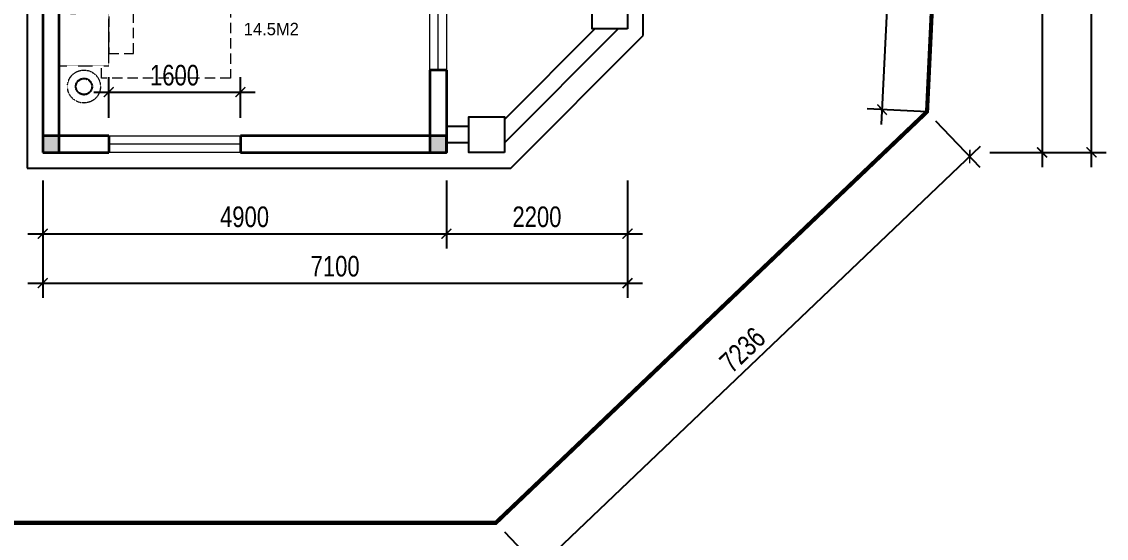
# Model space of a CAD drawing. Header units: millimetres. Extents: x 33748 to 451939, y -263262 to 62681.
# Drawn here: x 234563 to 247732, y -132382 to -126106 of the extents above; entities that cross this region are included whole.
import ezdxf

# ---------------------------------------------------------------- set-up
doc = ezdxf.new("R2010")
doc.units = ezdxf.units.MM
doc.header["$PDMODE"] = 98
for name, pattern in [('CENTER', [50.8, 31.75, -6.35, 6.35, -6.35]), ('HIDDEN', [0.375, 0.25, -0.125]), ('HIDDEN2', [0.1875, 0.125, -0.0625])]:
    doc.linetypes.add(name, pattern=pattern)
doc.layers.get('Defpoints').update_dxf_attribs({"color": 202, "lineweight": 13})
for name, color, linetype, lineweight in [('-CONCRETE', 1, 'Continuous', 35), ('-DOOR', 137, 'Continuous', 9), ('-FURNITURE', 46, 'Continuous', 9), ('-RANH GIOI KHU DAT', 12, 'CENTER', 18), ('-WALL', 4, 'Continuous', 35)]:
    doc.layers.add(name, color=color, linetype=linetype, lineweight=lineweight)
for name, color, linetype in [('12. NET DIM', 9, 'Continuous'), ('13. NET HATCH', 252, 'Continuous'), ('SOLO', 7, 'Continuous'), ('TEXT25', 2, 'Continuous')]:
    doc.layers.add(name, color=color, linetype=linetype)
doc.styles.add('AVANH', font='', dxfattribs={"width": 0.8})
doc.styles.add('T1', font='', dxfattribs={"height": 200})
doc.styles.get('AVANH').set_extended_font_data('.VnAvantH')
doc.styles.get('T1').set_extended_font_data('VNgeometric Light')
doc.dimstyles.new('C_100A3', dxfattribs={"dimscale": 100, "dimtxt": 2.5, "dimasz": 1.2, "dimexe": 1.8, "dimexo": 0, "dimgap": 0.75, "dimtad": 1, "dimdec": 0, "dimzin": 0, "dimdsep": 46, "dimtxsty": 'AVANH', "dimblk": 'ARCHTICK', "dimcen": 0, "dimdle": 1.8, "dimclrd": 256, "dimclre": 256, "dimclrt": 7, "dimadec": 0, "dimazin": 0, "dimtfac": 0.0001, "dimtdec": 0, "dimtix": 1, "dimtmove": 2, "dimatfit": 3, "dimldrblk": 'ARCHTICK', "dimfxl": 1.8, "dimtolj": 1, "dimtzin": 0, "dimarcsym": 0})

# ---------------------------------------------------------------- blocks, each defined once
blk = doc.blocks.new('_ARCHTICK')
at = {"const_width": 0.15}
blk.add_lwpolyline([(-0.5, -0.5), (0.5, 0.5)], dxfattribs=at)
blk = doc.blocks.new('*D1485')
at = {"layer": '12. NET DIM', "lineweight": -2, "transparency": 16777216}
for p, q in [((234819, -128035), (234819, -128862)), ((239719, -128035), (239719, -128862)), ((234639, -128682), (239899, -128682))]:
    blk.add_line(p, q, dxfattribs=at)
at = {"layer": 'Defpoints', "color": 0, "transparency": 16777216}
for p in [(234819, -128035), (239719, -128035), (239719, -128682)]:
    blk.add_point(p, dxfattribs=at)
at = {"layer": '12. NET DIM', "lineweight": -2, "transparency": 16777216, "xscale": 120, "yscale": 120, "zscale": 120, "rotation": 180}
blk.add_blockref('_ARCHTICK', (234819, -128682), dxfattribs=at)
at = {"layer": '12. NET DIM', "lineweight": -2, "transparency": 16777216, "xscale": 120, "yscale": 120, "zscale": 120}
blk.add_blockref('_ARCHTICK', (239719, -128682), dxfattribs=at)
at = {"layer": '12. NET DIM', "color": 7, "transparency": 16777216, "insert": (237269, -128478), "char_height": 250, "attachment_point": 5, "style": 'AVANH'}
blk.add_mtext('\\A1;4900', dxfattribs=at)
blk = doc.blocks.new('*D1486')
at = {"layer": '12. NET DIM', "lineweight": -2, "transparency": 16777216}
for p, q in [((239719, -128035), (239719, -128862)), ((241919, -128035), (241919, -128862)), ((239539, -128682), (242099, -128682))]:
    blk.add_line(p, q, dxfattribs=at)
at = {"layer": 'Defpoints', "color": 0, "transparency": 16777216}
for p in [(239719, -128035), (241919, -128035), (241919, -128682)]:
    blk.add_point(p, dxfattribs=at)
at = {"layer": '12. NET DIM', "lineweight": -2, "transparency": 16777216, "xscale": 120, "yscale": 120, "zscale": 120, "rotation": 180}
blk.add_blockref('_ARCHTICK', (239719, -128682), dxfattribs=at)
at = {"layer": '12. NET DIM', "lineweight": -2, "transparency": 16777216, "xscale": 120, "yscale": 120, "zscale": 120}
blk.add_blockref('_ARCHTICK', (241919, -128682), dxfattribs=at)
at = {"layer": '12. NET DIM', "color": 7, "transparency": 16777216, "insert": (240819, -128478), "char_height": 250, "attachment_point": 5, "style": 'AVANH'}
blk.add_mtext('\\A1;2200', dxfattribs=at)
blk = doc.blocks.new('*D1487')
at = {"layer": '12. NET DIM', "lineweight": -2, "transparency": 16777216}
for p, q in [((234819, -128035), (234819, -129462)), ((241919, -128035), (241919, -129462)), ((234639, -129282), (242099, -129282))]:
    blk.add_line(p, q, dxfattribs=at)
at = {"layer": 'Defpoints', "color": 0, "transparency": 16777216}
for p in [(234819, -128035), (241919, -128035), (241919, -129282)]:
    blk.add_point(p, dxfattribs=at)
at = {"layer": '12. NET DIM', "lineweight": -2, "transparency": 16777216, "xscale": 120, "yscale": 120, "zscale": 120, "rotation": 180}
blk.add_blockref('_ARCHTICK', (234819, -129282), dxfattribs=at)
at = {"layer": '12. NET DIM', "lineweight": -2, "transparency": 16777216, "xscale": 120, "yscale": 120, "zscale": 120}
blk.add_blockref('_ARCHTICK', (241919, -129282), dxfattribs=at)
at = {"layer": '12. NET DIM', "color": 7, "transparency": 16777216, "insert": (238369, -129078), "char_height": 250, "attachment_point": 5, "style": 'AVANH'}
blk.add_mtext('\\A1;7100', dxfattribs=at)
blk = doc.blocks.new('*D1490')
at = {"layer": '12. NET DIM', "lineweight": -2, "transparency": 16777216}
for p, q in [((246952, -121714), (246952, -127874)), ((246317, -121894), (247132, -121894)), ((246317, -127694), (247132, -127694))]:
    blk.add_line(p, q, dxfattribs=at)
at = {"layer": 'Defpoints', "color": 0, "transparency": 16777216}
for p in [(246317, -121894), (246317, -127694), (246952, -127694)]:
    blk.add_point(p, dxfattribs=at)
at = {"layer": '12. NET DIM', "lineweight": -2, "transparency": 16777216, "xscale": 120, "yscale": 120, "zscale": 120}
for p, rotation in [((246952, -121894), 90), ((246952, -127694), 270)]:
    blk.add_blockref('_ARCHTICK', p, dxfattribs=dict(at, rotation=rotation))
at = {"layer": '12. NET DIM', "color": 7, "transparency": 16777216, "insert": (246748, -124794), "char_height": 250, "attachment_point": 5, "rotation": 90, "style": 'AVANH'}
blk.add_mtext('\\A1;5800', dxfattribs=at)
blk = doc.blocks.new('*D1491')
at = {"layer": '12. NET DIM', "lineweight": -2, "transparency": 16777216}
for p, q in [((247552, -127874), (247552, -114014)), ((246317, -114194), (247732, -114194)), ((246317, -127694), (247732, -127694))]:
    blk.add_line(p, q, dxfattribs=at)
at = {"layer": 'Defpoints', "color": 0, "transparency": 16777216}
for p in [(246317, -114194), (247552, -114194), (246317, -127694)]:
    blk.add_point(p, dxfattribs=at)
at = {"layer": '12. NET DIM', "lineweight": -2, "transparency": 16777216, "xscale": 120, "yscale": 120, "zscale": 120}
for p, rotation in [((247552, -114194), 90), ((247552, -127694), 270)]:
    blk.add_blockref('_ARCHTICK', p, dxfattribs=dict(at, rotation=rotation))
at = {"layer": '12. NET DIM', "color": 7, "transparency": 16777216, "insert": (247348, -120944), "char_height": 250, "attachment_point": 5, "rotation": 90, "style": 'AVANH'}
blk.add_mtext('\\A1;13500', dxfattribs=at)
blk = doc.blocks.new('*D1494')
at = {"layer": '12. NET DIM', "lineweight": -2, "transparency": 16777216}
for p, q in [((245660, -127309), (246198, -127874)), ((240708, -132862), (246204, -127619)), ((240424, -132304), (240962, -132868))]:
    blk.add_line(p, q, dxfattribs=at)
at = {"layer": 'Defpoints', "color": 0, "transparency": 16777216}
for p in [(245660, -127309), (246074, -127744), (240424, -132304)]:
    blk.add_point(p, dxfattribs=at)
at = {"layer": '12. NET DIM', "lineweight": -2, "transparency": 16777216, "xscale": 120, "yscale": 120, "zscale": 120}
for p, rotation in [((246074, -127744), 43.64806787994722), ((240838, -132738), 223.6480678799472)]:
    blk.add_blockref('_ARCHTICK', p, dxfattribs=dict(at, rotation=rotation))
at = {"layer": '12. NET DIM', "color": 7, "transparency": 16777216, "insert": (243315, -130093), "char_height": 250, "attachment_point": 5, "rotation": 43.6481, "style": 'AVANH'}
blk.add_mtext('\\A1;7236', dxfattribs=at)
blk = doc.blocks.new('*D1497')
at = {"layer": '12. NET DIM', "lineweight": -2, "transparency": 16777216}
for p, q in [((245584, -114985), (245000, -127354)), ((246122, -115191), (245396, -115157)), ((245555, -127200), (244829, -127165))]:
    blk.add_line(p, q, dxfattribs=at)
at = {"layer": 'Defpoints', "color": 0, "transparency": 16777216}
for p in [(246122, -115191), (245009, -127174), (245555, -127200)]:
    blk.add_point(p, dxfattribs=at)
at = {"layer": '12. NET DIM', "lineweight": -2, "transparency": 16777216, "xscale": 120, "yscale": 120, "zscale": 120}
for p, rotation in [((245576, -115165), 87.29613575477882), ((245009, -127174), 267.2961357547788)]:
    blk.add_blockref('_ARCHTICK', p, dxfattribs=dict(at, rotation=rotation))
at = {"layer": '12. NET DIM', "color": 7, "transparency": 16777216, "insert": (245088, -121160), "char_height": 250, "attachment_point": 5, "rotation": 87.2961, "style": 'AVANH'}
blk.add_mtext('\\A1;12022', dxfattribs=at)
blk = doc.blocks.new('A$Cf6c941c9')
at = {"layer": '-FURNITURE', "linetype": 'HIDDEN', "ltscale": 500, "elevation": 0}
blk.add_lwpolyline([(512, 1950), (512, 2100), (2079, 2100), (2079, 300), (512, 300), (512, 450)], dxfattribs=at)
at = {"layer": '-FURNITURE', "linetype": 'HIDDEN2', "elevation": 0}
blk.add_lwpolyline([(600, 450), (600, 1950), (0, 1950), (0, 450)], close=True, dxfattribs=at)
at = {"layer": '-FURNITURE', "linetype": 'HIDDEN', "ltscale": 500, "elevation": 0}
blk.add_lwpolyline([(900, 600), (900, 1800), (600, 1800), (600, 600)], close=True, dxfattribs=at)
at = {"layer": '-FURNITURE', "linetype": 'HIDDEN2'}
for centre, radius in [((300, 2200), 200), ((300, 2200), 103), ((300, 2200), 93.3), ((170, 1200), 120), ((170, 1200), 100), ((300, 200), 200), ((300, 200), 103), ((300, 200), 93.3)]:
    blk.add_circle(centre, radius, dxfattribs=at)
blk = doc.blocks.new('A$C5C575821')
at = {"layer": '-CONCRETE'}
h = blk.add_hatch(color=256, dxfattribs=at)
h.dxf.hatch_style = 1
h.paths.add_polyline_path([(0, 200), (0, 0), (200, 0), (200, 200)])
blk.add_lwpolyline([(0, 0), (200, 0), (200, 200), (0, 200)], close=True, dxfattribs=at)
blk = doc.blocks.new('*D1469')
at = {"layer": '12. NET DIM', "lineweight": -2, "transparency": 16777216}
for p, q in [((235620, -127274), (235620, -126782)), ((237219, -127274), (237219, -126782)), ((235440, -126962), (237399, -126962))]:
    blk.add_line(p, q, dxfattribs=at)
at = {"layer": 'Defpoints', "color": 0, "transparency": 16777216}
for p in [(237219, -126962), (235620, -127274), (237219, -127274)]:
    blk.add_point(p, dxfattribs=at)
at = {"layer": '12. NET DIM', "lineweight": -2, "transparency": 16777216, "xscale": 120, "yscale": 120, "zscale": 120, "rotation": 180}
blk.add_blockref('_ARCHTICK', (235620, -126962), dxfattribs=at)
at = {"layer": '12. NET DIM', "lineweight": -2, "transparency": 16777216, "xscale": 120, "yscale": 120, "zscale": 120}
blk.add_blockref('_ARCHTICK', (237219, -126962), dxfattribs=at)
at = {"layer": '12. NET DIM', "color": 7, "transparency": 16777216, "insert": (236419, -126758), "char_height": 250, "attachment_point": 5, "style": 'AVANH'}
blk.add_mtext('\\A1;1600', dxfattribs=at)

msp = doc.modelspace()

# ---------------------------------------------------------------- linework, layer by layer
at = {"layer": '-DOOR'}
for points in [[(239719.3, -125094.4), (239719.3, -126694), (239519.3, -126694), (239519.3, -125094.4)], [(235619.6, -127494.2), (237219.3, -127494.2), (237219.3, -127694.2), (235619.6, -127694.2)]]:
    msp.add_lwpolyline(points, close=True, dxfattribs=at)
for points in [[(239619.3, -126694), (239619.3, -125094.4)], [(237219.3, -127594.2), (235619.6, -127594.2)]]:
    msp.add_lwpolyline(points, dxfattribs=at)
at = {"layer": '-RANH GIOI KHU DAT', "linetype": 'HIDDEN', "ltscale": 10, "const_width": 50}
msp.add_lwpolyline([(245555.2, -127199.8), (246122.3, -115190.9), (243263.8, -112194.2), (232819.3, -112194.2), (232819.3, -132194.2), (240319.3, -132194.2)], close=True, dxfattribs=at)
at = {"layer": '-WALL'}
for p, q in [((234819.3, -124194.2), (234819.3, -127694.2)), ((235019.3, -127494.2), (235019.3, -124294.2)), ((239519.3, -126694), (239519.3, -127494.2)), ((239719.3, -126694), (239519.3, -126694)), ((239719.3, -126694), (239719.3, -127694.2)), ((235619.6, -127494.2), (235019.3, -127494.2)), ((235619.6, -127494.2), (235619.6, -127694.2)), ((239519.3, -127494.2), (237219.3, -127494.2)), ((237219.3, -127494.2), (237219.3, -127694.2)), ((234819.3, -127694.2), (235619.6, -127694.2)), ((237219.3, -127694.2), (239719.3, -127694.2))]:
    msp.add_line(p, q, dxfattribs=at)
at = {"layer": '13. NET HATCH'}
for p, q in [((234629.3, -121504.5), (234629.3, -127884.2)), ((242109, -126273), (242109, -122084.5)), ((240502.2, -127884.2), (242109, -126273)), ((234629.3, -127884.2), (240502.2, -127884.2))]:
    msp.add_line(p, q, dxfattribs=at)
at = {"layer": 'SOLO'}
for points in [[(241919, -126194.5), (241489, -126194.5), (241489, -125764.5), (241919, -125764.5)], [(240423.3, -127694.2), (239993.3, -127694.2), (239993.3, -127264.2), (240423.3, -127264.2)]]:
    msp.add_lwpolyline(points, close=True, dxfattribs=at)
for points in [[(241804, -126194.5), (240423.3, -127579.2)], [(241521.5, -126194.5), (240423.3, -127295.9)], [(239993.3, -127379.2), (239719.3, -127379.2)], [(239993.3, -127579.2), (239719.3, -127579.2)]]:
    msp.add_lwpolyline(points, dxfattribs=at)

# ---------------------------------------------------------------- block references
at = {"layer": '-WALL'}
for name, p in [('A$Cf6c941c9', (235019.3, -127094.2)), ('A$C5C575821', (234819.3, -127694.2)), ('A$C5C575821', (239519.3, -127694.2))]:
    msp.add_blockref(name, p, dxfattribs=at)

# ---------------------------------------------------------------- texts
at = {"layer": 'TEXT25', "style": 'T1'}
msp.add_text('14.5M2', height=150, rotation=0, dxfattribs=at).set_placement((237259.5, -126270.5))

# ---------------------------------------------------------------- dimensions: what is measured, and where the dimension line sits
at = {"layer": '12. NET DIM'}
for base, p1, p2, picture, middle in [((247551.8, -114194.2), (246317.3, -127694.2), (246317.3, -114194.2), '*D1491', (247347.5, -120944.2)), ((246951.8, -127694.2), (246317.3, -121894.5), (246317.3, -127694.2), '*D1490', (246747.5, -124794.3))]:
    dim = msp.add_linear_dim(base=base, p1=p1, p2=p2, angle=90, dimstyle='C_100A3', dxfattribs=at)
    dim.commit()
    dim.dimension.update_dxf_attribs({"geometry": picture, "text_midpoint": middle})
for p1, p2, distance, picture, middle in [((246122.3, -115190.9), (245555.2, -127199.8), -547, '*D1497', (245088.2, -121159.9)), ((240423.9, -132303.8), (245659.7, -127309.4), -600, '*D1494', (243314.9, -130092.9))]:
    dim = msp.add_aligned_dim(p1=p1, p2=p2, distance=distance, dimstyle='C_100A3', dxfattribs=at)
    dim.commit()
    dim.dimension.update_dxf_attribs({"geometry": picture, "text_midpoint": middle})
for base, p1, p2, picture, middle in [((237219.3, -126962.1), (235619.6, -127273.5), (237219.3, -127273.5), '*D1469', (236419.4, -126757.8)), ((239719.3, -128681.9), (234819.3, -128034.6), (239719.3, -128034.6), '*D1485', (237269.3, -128477.6)), ((241919, -129281.9), (234819.3, -128034.6), (241919, -128034.6), '*D1487', (238369.1, -129077.6)), ((241919, -128681.9), (239719.3, -128034.6), (241919, -128034.6), '*D1486', (240819.1, -128477.6))]:
    dim = msp.add_linear_dim(base=base, p1=p1, p2=p2, dimstyle='C_100A3', dxfattribs=at)
    dim.commit()
    dim.dimension.update_dxf_attribs({"geometry": picture, "text_midpoint": middle})

doc.saveas('drawing.dxf')
